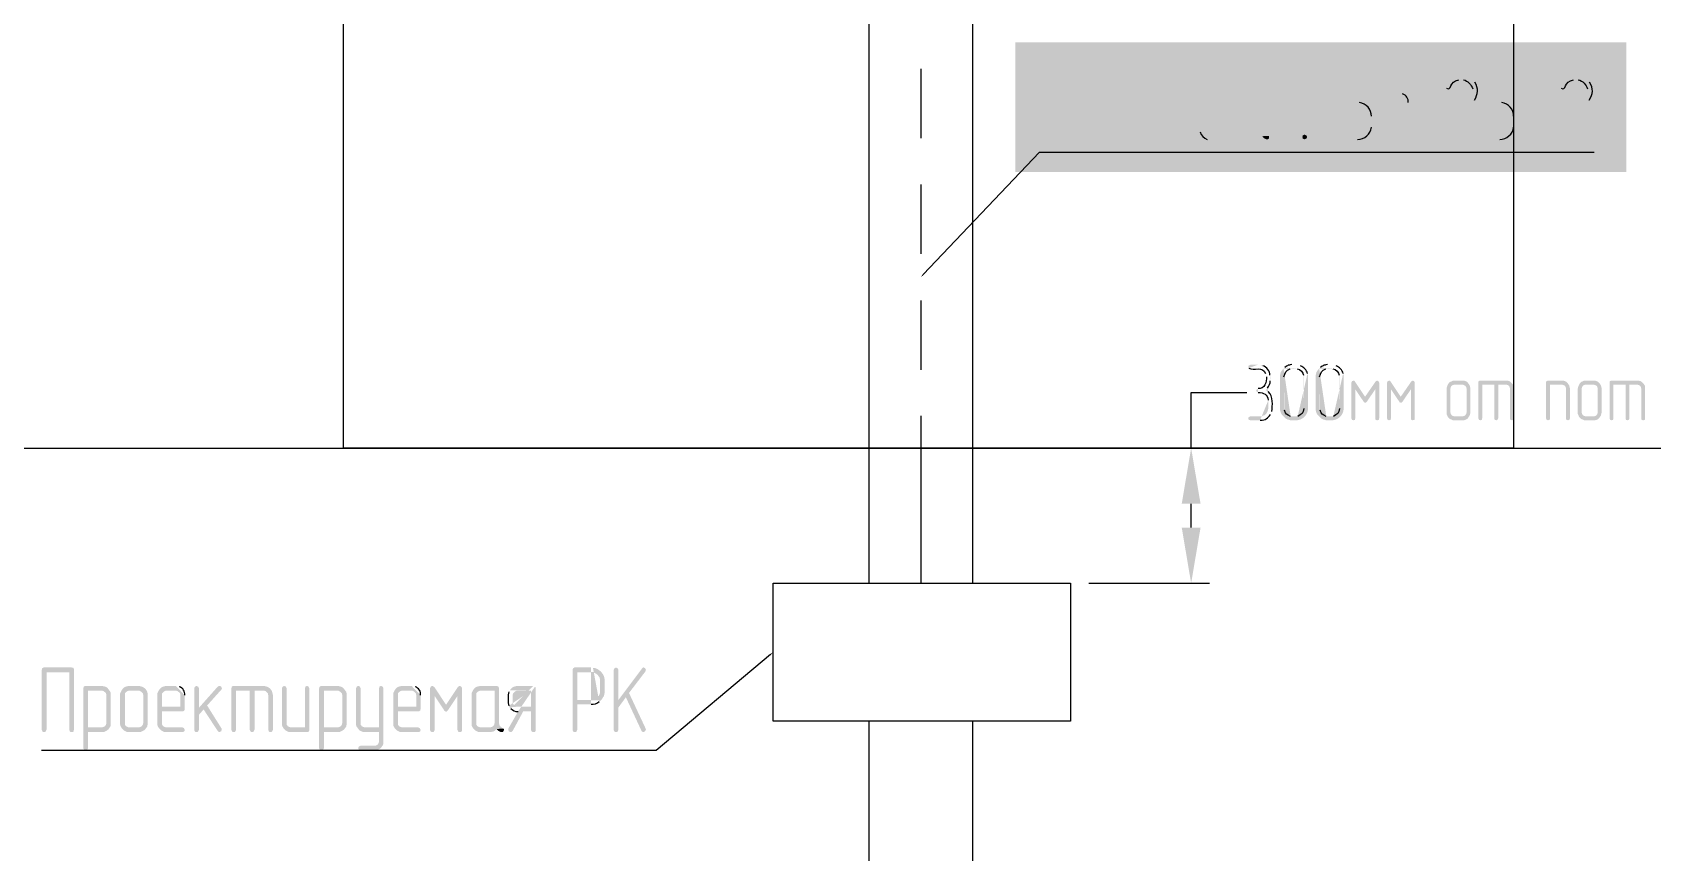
# Model space of a CAD drawing. Header units: millimetres. Extents: x -211 to 10565, y -2293 to 2244.
# Drawn here: x 4902.7 to 4990.3, y -625.3 to -581 of the extents above; entities that cross this region are included whole.
import ezdxf

# ---------------------------------------------------------------- set-up
doc = ezdxf.new("R2010")
doc.units = ezdxf.units.MM
doc.layers.add('PDF _Геометрия', color=7, linetype='Continuous')
doc.layers.add('PDF _Сплошная заливка', color=7, linetype='Continuous')

msp = doc.modelspace()

# ---------------------------------------------------------------- hatches: boundary and pattern name
at = {"layer": 'PDF _Сплошная заливка', "transparency": 33554559}
for points in [[(4957.712, -583.277), (4957.627, -583.319), (4957.585, -583.404), (4957.585, -586.133), (4957.606, -586.218), (4957.733, -586.472), (4957.818, -586.556), (4957.881, -586.599), (4957.966, -586.662), (4958.135, -586.747), (4958.22, -586.768), (4958.664, -586.768), (4958.77, -586.747), (4958.855, -586.705), (4959.024, -586.62), (4959.109, -586.556), (4958.326, -586.514), (4958.241, -586.514), (4958.156, -586.493), (4958.051, -586.43), (4957.924, -586.303), (4957.86, -586.218), (4957.839, -586.112), (4957.839, -583.404), (4957.797, -583.319)], [(4959.193, -583.277), (4959.109, -583.319), (4959.066, -583.404), (4959.066, -586.133), (4959.045, -586.218), (4959.003, -586.303), (4958.918, -586.387), (4958.855, -586.43), (4958.77, -586.472), (4958.685, -586.514), (4958.326, -586.514), (4959.109, -586.556), (4959.172, -586.472), (4959.214, -586.387), (4959.278, -586.303), (4959.299, -586.218), (4959.32, -586.112), (4959.32, -583.404), (4959.278, -583.319)], [(4961.436, -583.277), (4959.934, -583.277), (4959.849, -583.319), (4959.828, -583.404), (4959.849, -583.488), (4959.955, -583.531), (4960.569, -583.531), (4960.569, -586.662), (4960.611, -586.747), (4960.696, -586.768), (4960.78, -586.747), (4960.78, -586.726), (4960.823, -586.641), (4960.823, -583.531), (4961.457, -583.531), (4961.542, -583.488), (4961.563, -583.404), (4961.521, -583.319)], [(4963.066, -583.277), (4962.177, -583.277), (4962.092, -583.319), (4962.071, -583.404), (4962.071, -586.662), (4962.113, -586.747), (4962.198, -586.768), (4962.283, -586.747), (4962.283, -586.726), (4962.325, -586.641), (4962.325, -585.266), (4963.171, -585.266), (4963.256, -585.245), (4963.341, -585.223), (4963.446, -585.181), (4963.51, -585.118), (4963.595, -585.054), (4962.325, -585.033), (4962.325, -583.531), (4963.066, -583.531), (4963.595, -583.488), (4963.531, -583.446), (4963.446, -583.382), (4963.362, -583.34), (4963.256, -583.298), (4963.171, -583.298)], [(4963.595, -583.488), (4963.066, -583.531), (4963.15, -583.531), (4963.256, -583.573), (4963.341, -583.615), (4963.425, -583.679), (4963.468, -583.742), (4963.531, -583.827), (4963.552, -583.933), (4963.552, -584.631), (4963.531, -584.716), (4963.489, -584.8), (4963.341, -584.948), (4963.256, -584.991), (4963.171, -585.012), (4963.066, -585.033), (4962.325, -585.033), (4963.595, -585.054), (4963.658, -584.991), (4963.7, -584.906), (4963.764, -584.821), (4963.785, -584.737), (4963.806, -584.631), (4963.806, -583.869), (4963.764, -583.742), (4963.722, -583.658), (4963.658, -583.573)], [(4970.197, -583.277), (4970.112, -583.319), (4970.091, -583.404), (4970.091, -584.271), (4969.943, -584.271), (4969.879, -584.335), (4969.837, -584.398), (4969.879, -584.483), (4969.879, -584.504), (4969.964, -584.525), (4970.091, -584.525), (4970.091, -586.662), (4970.112, -586.747), (4970.197, -586.768), (4970.302, -586.747), (4970.302, -586.726), (4970.324, -586.641), (4970.324, -584.525), (4970.705, -584.525), (4970.789, -584.483), (4970.831, -584.398), (4970.789, -584.313), (4970.705, -584.271), (4970.324, -584.271), (4970.324, -583.404), (4970.281, -583.319)], [(4967.89, -584.504), (4967.827, -584.589), (4967.806, -584.673), (4967.784, -584.779), (4967.784, -586.26), (4967.806, -586.366), (4967.827, -586.451), (4967.869, -586.556), (4967.932, -586.62), (4968.017, -586.683), (4968.186, -586.768), (4968.821, -586.768), (4968.927, -586.747), (4969.012, -586.726), (4969.096, -586.662), (4969.16, -586.599), (4969.541, -586.578), (4969.456, -586.535), (4968.292, -586.514), (4968.186, -586.493), (4968.123, -586.451), (4968.059, -586.366), (4968.038, -586.26), (4968.038, -584.779), (4968.059, -584.673), (4968.186, -584.546), (4968.292, -584.525), (4969.033, -584.525)], [(4969.16, -584.271), (4968.292, -584.271), (4968.186, -584.292), (4968.102, -584.313), (4968.017, -584.356), (4967.932, -584.44), (4967.89, -584.504), (4969.033, -584.525), (4969.033, -586.26), (4969.012, -586.366), (4968.969, -586.451), (4968.885, -586.493), (4968.8, -586.514), (4968.292, -586.514), (4969.456, -586.535), (4969.393, -586.493), (4969.329, -586.43), (4969.308, -586.366), (4969.287, -586.26), (4969.287, -584.377), (4969.244, -584.313)], [(4975.656, -584.504), (4975.571, -584.673), (4975.571, -586.366), (4975.593, -586.451), (4975.656, -586.556), (4975.783, -586.683), (4975.952, -586.768), (4976.947, -586.768), (4977.031, -586.726), (4977.053, -586.641), (4977.01, -586.556), (4976.926, -586.514), (4976.058, -586.514), (4975.973, -586.493), (4975.889, -586.451), (4975.825, -586.366), (4975.825, -585.647), (4976.968, -585.647), (4977.031, -585.604), (4977.053, -585.52), (4975.825, -585.393), (4975.825, -584.673), (4975.889, -584.61), (4975.973, -584.546), (4976.058, -584.525), (4976.566, -584.525)], [(4983.38, -584.271), (4983.274, -584.313), (4983.253, -584.398), (4983.253, -584.462), (4983.845, -585.52), (4983.993, -585.774), (4984.501, -586.705), (4984.522, -586.726), (4984.607, -586.768), (4984.713, -586.726), (4984.734, -586.641), (4984.734, -586.578), (4984.141, -585.52), (4983.993, -585.266), (4983.485, -584.335), (4983.464, -584.313)], [(4984.607, -584.271), (4984.543, -584.292), (4984.501, -584.335), (4983.993, -585.266), (4984.141, -585.52), (4984.734, -584.462), (4984.734, -584.398), (4984.713, -584.313)], [(4983.845, -585.52), (4983.253, -586.578), (4983.253, -586.641), (4983.274, -586.726), (4983.38, -586.768), (4983.443, -586.747), (4983.485, -586.705), (4983.993, -585.774)], [(4969.541, -586.578), (4969.16, -586.599), (4969.266, -586.705), (4969.308, -586.726), (4969.393, -586.768), (4969.435, -586.768), (4969.52, -586.747), (4969.541, -586.641)], [(4971.466, -586.514), (4971.551, -586.556), (4971.593, -586.641), (4971.551, -586.726), (4971.466, -586.768), (4971.36, -586.726), (4971.339, -586.641), (4971.36, -586.556), (4971.445, -586.514)], [(4974.09, -599.803), (4974.027, -599.824), (4973.984, -599.909), (4974.196, -600.268), (4974.64, -600.924), (4974.725, -600.67), (4974.175, -599.845), (4974.132, -599.803)], [(4973.984, -599.909), (4973.984, -601.834), (4974.027, -601.919), (4974.09, -601.94), (4974.175, -601.919), (4974.196, -601.834), (4974.196, -600.268)], [(4975.381, -599.803), (4975.36, -599.803), (4975.296, -599.845), (4974.725, -600.67), (4974.64, -600.924), (4974.662, -600.967), (4974.725, -600.988), (4974.767, -600.988), (4974.831, -600.924), (4975.275, -600.268), (4975.487, -599.909), (4975.444, -599.824)], [(4975.487, -599.909), (4975.275, -600.268), (4975.275, -601.834), (4975.296, -601.919), (4975.381, -601.94), (4975.444, -601.919), (4975.466, -601.919), (4975.487, -601.834)], [(4976.016, -599.803), (4975.952, -599.824), (4975.91, -599.909), (4976.122, -600.268), (4976.566, -600.924), (4976.651, -600.67), (4976.1, -599.845), (4976.058, -599.803)], [(4975.91, -599.909), (4975.91, -601.834), (4975.952, -601.919), (4976.016, -601.94), (4976.1, -601.919), (4976.122, -601.834), (4976.122, -600.268)], [(4977.307, -599.803), (4977.285, -599.803), (4977.222, -599.845), (4976.651, -600.67), (4976.566, -600.924), (4976.587, -600.967), (4976.651, -600.988), (4976.693, -600.988), (4976.756, -600.924), (4977.201, -600.268), (4977.412, -599.909), (4977.37, -599.824)], [(4977.412, -599.909), (4977.201, -600.268), (4977.201, -601.834), (4977.222, -601.919), (4977.307, -601.94), (4977.37, -601.919), (4977.391, -601.919), (4977.412, -601.834)], [(4979.211, -599.993), (4979.169, -600.078), (4979.148, -600.141), (4979.126, -600.226), (4979.126, -601.602), (4979.169, -601.686), (4979.19, -601.75), (4979.55, -601.729), (4979.465, -601.707), (4979.401, -601.665), (4979.359, -601.602), (4979.338, -601.517), (4979.338, -600.226), (4979.359, -600.141), (4979.401, -600.078), (4979.465, -600.036), (4979.55, -600.015), (4979.994, -600.015)], [(4979.994, -599.803), (4979.465, -599.803), (4979.38, -599.845), (4979.317, -599.866), (4979.253, -599.93), (4979.211, -599.993), (4979.994, -600.015), (4980.057, -600.036), (4980.142, -600.078), (4980.184, -600.141), (4980.206, -600.226), (4980.206, -601.517), (4980.184, -601.602), (4980.142, -601.665), (4980.079, -601.707), (4979.994, -601.729), (4979.55, -601.729), (4979.19, -601.75), (4979.317, -601.877), (4979.38, -601.898), (4979.465, -601.94), (4980.057, -601.94), (4980.142, -601.919), (4980.227, -601.877), (4980.29, -601.813), (4980.375, -601.686), (4980.417, -601.517), (4980.417, -600.226), (4980.375, -600.057), (4980.29, -599.93), (4980.227, -599.866), (4980.142, -599.824), (4980.079, -599.803)], [(4982.343, -599.803), (4980.925, -599.803), (4980.862, -599.824), (4980.84, -599.909), (4980.84, -601.834), (4980.883, -601.919), (4980.946, -601.94), (4981.031, -601.919), (4981.052, -601.834), (4981.052, -600.015), (4982.343, -600.015), (4982.702, -599.993), (4982.576, -599.866), (4982.512, -599.824), (4982.427, -599.803)], [(4981.92, -600.015), (4981.708, -600.015), (4981.708, -601.834), (4981.729, -601.919), (4981.814, -601.94), (4981.877, -601.919), (4981.92, -601.834)], [(4982.702, -599.993), (4982.343, -600.015), (4982.427, -600.036), (4982.491, -600.078), (4982.533, -600.141), (4982.554, -600.226), (4982.554, -601.834), (4982.576, -601.919), (4982.66, -601.94), (4982.745, -601.919), (4982.766, -601.834), (4982.766, -600.141), (4982.745, -600.057)], [(4985.369, -599.803), (4984.586, -599.803), (4984.522, -599.824), (4984.501, -599.909), (4984.501, -601.834), (4984.543, -601.919), (4984.607, -601.94), (4984.692, -601.919), (4984.713, -601.834), (4984.713, -600.015), (4985.369, -600.015), (4985.707, -599.993), (4985.665, -599.93), (4985.601, -599.866), (4985.517, -599.824), (4985.453, -599.803)], [(4985.707, -599.993), (4985.369, -600.015), (4985.432, -600.036), (4985.517, -600.078), (4985.559, -600.141), (4985.58, -600.226), (4985.58, -601.834), (4985.601, -601.919), (4985.686, -601.94), (4985.75, -601.919), (4985.792, -601.834), (4985.792, -600.226), (4985.75, -600.057)], [(4986.3, -599.993), (4986.257, -600.078), (4986.236, -600.141), (4986.215, -600.226), (4986.215, -601.602), (4986.257, -601.686), (4986.279, -601.75), (4986.638, -601.729), (4986.554, -601.707), (4986.49, -601.665), (4986.448, -601.602), (4986.427, -601.517), (4986.427, -600.226), (4986.448, -600.141), (4986.49, -600.078), (4986.554, -600.036), (4986.638, -600.015), (4987.083, -600.015)], [(4987.083, -599.803), (4986.554, -599.803), (4986.469, -599.845), (4986.406, -599.866), (4986.342, -599.93), (4986.3, -599.993), (4987.083, -600.015), (4987.146, -600.036), (4987.231, -600.078), (4987.273, -600.141), (4987.294, -600.226), (4987.294, -601.517), (4987.273, -601.602), (4987.231, -601.665), (4987.167, -601.707), (4987.083, -601.729), (4986.638, -601.729), (4986.279, -601.75), (4986.406, -601.877), (4986.469, -601.898), (4986.554, -601.94), (4987.146, -601.94), (4987.231, -601.919), (4987.315, -601.877), (4987.379, -601.813), (4987.464, -601.686), (4987.506, -601.517), (4987.506, -600.226), (4987.464, -600.057), (4987.379, -599.93), (4987.315, -599.866), (4987.231, -599.824), (4987.167, -599.803)], [(4989.431, -599.803), (4988.014, -599.803), (4987.95, -599.824), (4987.929, -599.909), (4987.929, -601.834), (4987.971, -601.919), (4988.035, -601.94), (4988.12, -601.919), (4988.141, -601.834), (4988.141, -600.015), (4989.431, -600.015), (4989.791, -599.993), (4989.664, -599.866), (4989.601, -599.824), (4989.516, -599.803)], [(4989.008, -600.015), (4988.797, -600.015), (4988.797, -601.834), (4988.818, -601.919), (4988.902, -601.94), (4988.966, -601.919), (4989.008, -601.834)], [(4989.791, -599.993), (4989.431, -600.015), (4989.516, -600.036), (4989.58, -600.078), (4989.622, -600.141), (4989.643, -600.226), (4989.643, -601.834), (4989.664, -601.919), (4989.749, -601.94), (4989.834, -601.919), (4989.855, -601.834), (4989.855, -600.141), (4989.834, -600.057)], [(4904.853, -615.292), (4903.351, -615.292), (4903.266, -615.335), (4903.245, -615.419), (4903.245, -618.657), (4903.287, -618.763), (4903.372, -618.784), (4903.457, -618.763), (4903.457, -618.741), (4903.499, -618.657), (4903.499, -615.546), (4904.726, -615.546), (4904.98, -615.419), (4904.98, -615.398), (4904.959, -615.314)], [(4904.98, -615.419), (4904.726, -615.546), (4904.726, -618.657), (4904.769, -618.763), (4904.853, -618.784), (4904.959, -618.763), (4904.959, -618.741), (4904.98, -618.657)], [(4933.441, -615.504), (4932.912, -615.546), (4932.997, -615.546), (4933.102, -615.589), (4933.187, -615.631), (4933.272, -615.694), (4933.314, -615.758), (4933.378, -615.843), (4933.399, -615.948), (4933.399, -616.647), (4933.378, -616.731), (4933.335, -616.816), (4933.187, -616.964), (4933.102, -617.006), (4933.018, -617.028), (4932.912, -617.049), (4932.171, -617.049), (4933.441, -617.07), (4933.504, -617.006), (4933.547, -616.922), (4933.61, -616.837), (4933.631, -616.731), (4933.653, -616.647), (4933.653, -615.948), (4933.631, -615.843), (4933.61, -615.758), (4933.568, -615.673), (4933.504, -615.589)], [(4934.266, -615.292), (4934.182, -615.335), (4934.139, -615.419), (4934.139, -618.678), (4934.182, -618.763), (4934.266, -618.784), (4934.351, -618.763), (4934.351, -618.741), (4934.393, -618.657), (4934.393, -615.419), (4934.351, -615.335)], [(4935.747, -615.292), (4935.726, -615.292), (4935.663, -615.356), (4934.393, -617.049), (4934.393, -617.451), (4934.795, -616.901), (4934.965, -616.668), (4935.853, -615.504), (4935.874, -615.419), (4935.832, -615.335)], [(4906.483, -616.287), (4905.594, -616.287), (4905.509, -616.329), (4905.488, -616.414), (4905.488, -619.651), (4905.53, -619.736), (4905.615, -619.778), (4905.7, -619.736), (4905.742, -619.651), (4905.742, -618.784), (4906.588, -618.784), (4906.673, -618.741), (4906.758, -618.699), (4906.842, -618.636), (4906.885, -618.572), (4905.742, -618.53), (4905.742, -616.541), (4906.483, -616.541), (4906.885, -616.52), (4906.821, -616.435), (4906.758, -616.372), (4906.673, -616.329), (4906.588, -616.308)], [(4906.885, -616.52), (4906.483, -616.541), (4906.567, -616.562), (4906.652, -616.625), (4906.715, -616.689), (4906.737, -616.795), (4906.737, -618.276), (4906.715, -618.382), (4906.652, -618.466), (4906.567, -618.509), (4906.483, -618.53), (4905.742, -618.53), (4906.885, -618.572), (4906.948, -618.488), (4906.969, -618.382), (4906.969, -616.689), (4906.948, -616.604)], [(4907.562, -616.52), (4907.477, -616.689), (4907.477, -618.382), (4907.498, -618.466), (4907.562, -618.572), (4907.964, -618.53), (4907.879, -618.509), (4907.795, -618.466), (4907.731, -618.382), (4907.731, -616.689), (4907.795, -616.625), (4907.879, -616.562), (4907.964, -616.541), (4908.472, -616.541)], [(4908.472, -616.287), (4907.964, -616.287), (4907.858, -616.308), (4907.773, -616.329), (4907.689, -616.372), (4907.604, -616.456), (4907.562, -616.52), (4908.472, -616.541), (4908.556, -616.562), (4908.641, -616.625), (4908.704, -616.689), (4908.726, -616.795), (4908.726, -618.276), (4908.704, -618.382), (4908.641, -618.466), (4908.556, -618.509), (4908.472, -618.53), (4907.964, -618.53), (4907.562, -618.572), (4907.689, -618.699), (4907.858, -618.784), (4908.556, -618.784), (4908.662, -618.741), (4908.747, -618.699), (4908.831, -618.636), (4908.874, -618.572), (4908.937, -618.488), (4908.958, -618.382), (4908.958, -616.689), (4908.937, -616.604), (4908.895, -616.52), (4908.831, -616.435), (4908.747, -616.372), (4908.662, -616.329), (4908.578, -616.308)], [(4909.572, -616.52), (4909.487, -616.689), (4909.487, -618.382), (4909.509, -618.466), (4909.572, -618.572), (4909.636, -618.636), (4909.699, -618.699), (4909.868, -618.784), (4910.863, -618.784), (4910.947, -618.741), (4910.969, -618.657), (4910.926, -618.572), (4910.842, -618.53), (4909.974, -618.53), (4909.889, -618.509), (4909.805, -618.466), (4909.741, -618.382), (4909.741, -617.662), (4910.884, -617.662), (4910.947, -617.62), (4910.969, -617.535), (4909.741, -617.408), (4909.741, -616.689), (4909.805, -616.625), (4909.889, -616.562), (4909.974, -616.541), (4910.482, -616.541)], [(4911.603, -616.287), (4911.519, -616.329), (4911.476, -616.414), (4911.476, -618.678), (4911.519, -618.763), (4911.603, -618.784), (4911.688, -618.763), (4911.688, -618.741), (4911.73, -618.657), (4911.73, -617.853), (4911.984, -617.557), (4911.73, -617.472), (4911.73, -616.414), (4911.688, -616.329)], [(4912.852, -616.287), (4912.831, -616.287), (4912.746, -616.329), (4911.73, -617.472), (4911.984, -617.557), (4912.746, -618.72), (4912.788, -618.763), (4912.831, -618.784), (4912.937, -618.741), (4912.958, -618.657), (4912.958, -618.593), (4912.175, -617.345), (4912.937, -616.498), (4912.979, -616.414), (4912.937, -616.329)], [(4915.222, -616.287), (4913.593, -616.287), (4913.508, -616.329), (4913.487, -616.414), (4913.487, -618.657), (4913.529, -618.763), (4913.614, -618.784), (4913.698, -618.763), (4913.698, -618.741), (4913.741, -618.657), (4913.741, -616.541), (4915.222, -616.541), (4915.645, -616.52), (4915.582, -616.435), (4915.497, -616.372), (4915.412, -616.329), (4915.328, -616.308)], [(4914.735, -616.541), (4914.481, -616.541), (4914.481, -618.657), (4914.524, -618.763), (4914.608, -618.784), (4914.693, -618.763), (4914.693, -618.741), (4914.735, -618.657)], [(4915.645, -616.52), (4915.222, -616.541), (4915.328, -616.562), (4915.391, -616.625), (4915.455, -616.689), (4915.476, -616.795), (4915.476, -618.657), (4915.518, -618.763), (4915.603, -618.784), (4915.687, -618.763), (4915.687, -618.741), (4915.73, -618.657), (4915.73, -616.795), (4915.709, -616.689), (4915.687, -616.604)], [(4916.343, -616.287), (4916.259, -616.329), (4916.216, -616.414), (4916.216, -618.382), (4916.238, -618.466), (4916.301, -618.572), (4916.703, -618.53), (4916.618, -618.509), (4916.534, -618.466), (4916.47, -618.382), (4916.47, -616.414), (4916.428, -616.329)], [(4917.571, -616.287), (4917.486, -616.329), (4917.465, -616.414), (4917.465, -618.53), (4916.703, -618.53), (4916.301, -618.572), (4916.428, -618.699), (4916.513, -618.741), (4916.597, -618.784), (4917.613, -618.784), (4917.676, -618.741), (4917.698, -618.657), (4917.698, -616.414), (4917.655, -616.329)], [(4919.221, -616.287), (4918.332, -616.287), (4918.248, -616.329), (4918.227, -616.414), (4918.227, -619.651), (4918.269, -619.736), (4918.354, -619.778), (4918.438, -619.736), (4918.481, -619.651), (4918.481, -618.784), (4919.327, -618.784), (4919.496, -618.699), (4919.581, -618.636), (4919.623, -618.572), (4918.481, -618.53), (4918.481, -616.541), (4919.221, -616.541), (4919.623, -616.52), (4919.56, -616.435), (4919.496, -616.372), (4919.412, -616.329), (4919.327, -616.308)], [(4919.623, -616.52), (4919.221, -616.541), (4919.306, -616.562), (4919.39, -616.625), (4919.454, -616.689), (4919.475, -616.795), (4919.475, -618.276), (4919.454, -618.382), (4919.39, -618.466), (4919.306, -618.509), (4919.221, -618.53), (4918.481, -618.53), (4919.623, -618.572), (4919.687, -618.488), (4919.708, -618.382), (4919.708, -616.689), (4919.687, -616.604)], [(4920.343, -616.287), (4920.258, -616.329), (4920.216, -616.414), (4920.216, -618.382), (4920.237, -618.466), (4920.3, -618.551), (4920.702, -618.53), (4920.618, -618.509), (4920.533, -618.466), (4920.47, -618.382), (4920.47, -616.414), (4920.427, -616.329)], [(4921.57, -616.287), (4921.485, -616.329), (4921.464, -616.414), (4921.464, -618.53), (4920.702, -618.53), (4920.3, -618.551), (4920.364, -618.636), (4920.427, -618.699), (4920.512, -618.741), (4920.618, -618.784), (4921.464, -618.784), (4921.464, -619.271), (4921.443, -619.376), (4921.38, -619.461), (4921.316, -619.503), (4921.21, -619.524), (4920.448, -619.524), (4920.364, -619.567), (4920.343, -619.651), (4920.364, -619.736), (4920.47, -619.778), (4921.316, -619.778), (4921.401, -619.736), (4921.485, -619.694), (4921.57, -619.63), (4921.612, -619.567), (4921.676, -619.482), (4921.697, -619.376), (4921.697, -616.414), (4921.655, -616.329)], [(4922.311, -616.52), (4922.226, -616.689), (4922.226, -618.382), (4922.247, -618.466), (4922.311, -618.572), (4922.374, -618.636), (4922.438, -618.699), (4922.607, -618.784), (4923.601, -618.784), (4923.686, -618.741), (4923.707, -618.657), (4923.665, -618.572), (4923.58, -618.53), (4922.713, -618.53), (4922.628, -618.509), (4922.543, -618.466), (4922.48, -618.382), (4922.48, -617.662), (4923.623, -617.662), (4923.686, -617.62), (4923.707, -617.535), (4922.48, -617.408), (4922.48, -616.689), (4922.543, -616.625), (4922.628, -616.562), (4922.713, -616.541), (4923.221, -616.541)], [(4924.342, -616.287), (4924.257, -616.329), (4924.215, -616.414), (4924.469, -616.837), (4924.977, -617.599), (4925.083, -617.303), (4924.448, -616.35), (4924.384, -616.308)], [(4924.215, -616.414), (4924.215, -618.657), (4924.257, -618.763), (4924.342, -618.784), (4924.427, -618.763), (4924.427, -618.741), (4924.469, -618.657), (4924.469, -616.837)], [(4925.823, -616.287), (4925.802, -616.287), (4925.717, -616.35), (4925.083, -617.303), (4924.977, -617.599), (4924.998, -617.641), (4925.083, -617.683), (4925.104, -617.683), (4925.188, -617.599), (4925.696, -616.837), (4925.95, -616.414), (4925.908, -616.329)], [(4925.95, -616.414), (4925.696, -616.837), (4925.696, -618.657), (4925.739, -618.763), (4925.823, -618.784), (4925.908, -618.763), (4925.929, -618.741), (4925.95, -618.657)], [(4926.543, -616.52), (4926.458, -616.689), (4926.458, -618.382), (4926.479, -618.466), (4926.543, -618.572), (4926.606, -618.636), (4926.67, -618.699), (4926.839, -618.784), (4927.474, -618.784), (4927.58, -618.763), (4927.664, -618.741), (4927.749, -618.678), (4927.812, -618.615), (4928.193, -618.593), (4928.109, -618.551), (4926.945, -618.53), (4926.86, -618.509), (4926.775, -618.466), (4926.712, -618.382), (4926.712, -616.689), (4926.775, -616.625), (4926.86, -616.562), (4926.945, -616.541), (4927.707, -616.541)], [(4927.812, -616.287), (4926.945, -616.287), (4926.839, -616.308), (4926.754, -616.329), (4926.67, -616.372), (4926.585, -616.456), (4926.543, -616.52), (4927.707, -616.541), (4927.707, -618.276), (4927.685, -618.382), (4927.622, -618.466), (4927.537, -618.509), (4927.453, -618.53), (4926.945, -618.53), (4928.109, -618.551), (4928.066, -618.509), (4927.982, -618.445), (4927.96, -618.382), (4927.939, -618.276), (4927.939, -616.393), (4927.918, -616.329)], [(4934.965, -616.668), (4934.795, -616.901), (4935.642, -618.72), (4935.684, -618.763), (4935.747, -618.784), (4935.832, -618.741), (4935.874, -618.657), (4935.874, -618.615)], [(4928.976, -617.662), (4928.447, -618.593), (4928.447, -618.657), (4928.468, -618.741), (4928.574, -618.784), (4928.638, -618.763), (4928.68, -618.72), (4929.251, -617.662), (4929.674, -617.662)], [(4928.193, -618.593), (4927.812, -618.615), (4927.918, -618.72), (4928.045, -618.784), (4928.087, -618.784), (4928.172, -618.763), (4928.214, -618.657)]]:
    msp.add_hatch(color=256, dxfattribs=at).paths.add_polyline_path(points)
h = msp.add_hatch(color=256, dxfattribs=at)
h.paths.add_polyline_path([(4974.937, -583.277), (4973.688, -583.277), (4973.603, -583.319), (4973.582, -583.404), (4973.582, -584.927), (4973.625, -585.012), (4973.709, -585.033), (4974.429, -585.033), (4974.513, -585.054), (4974.683, -585.181), (4974.746, -585.245), (4974.788, -585.329), (4974.81, -585.414), (4974.831, -585.52), (4974.831, -586.027), (4974.81, -586.112), (4974.788, -586.218), (4974.746, -586.303), (4974.683, -586.366), (4974.598, -586.43), (4974.429, -586.514), (4973.688, -586.514), (4973.603, -586.556), (4973.582, -586.641), (4973.603, -586.726), (4973.709, -586.768), (4974.323, -586.768)], flags=0)
h.paths.add_polyline_path([(4975.064, -586.112), (4975.064, -585.52)], flags=0)
h.paths.add_polyline_path([(4974.429, -584.779), (4973.836, -584.779), (4973.836, -583.531), (4974.958, -583.531), (4975.042, -583.488), (4975.064, -583.404), (4975.021, -583.319)], flags=0)
h = msp.add_hatch(color=256, dxfattribs=at)
h.paths.add_polyline_path([(4980.502, -583.531), (4979.888, -583.531), (4979.93, -583.531), (4980.036, -583.552)], flags=0)
h.paths.add_polyline_path([(4980.544, -584.038), (4980.544, -584.229), (4980.523, -584.313), (4980.481, -584.419), (4980.417, -584.504), (4979.063, -586.578), (4979.042, -586.641), (4979.084, -586.726), (4979.169, -586.768), (4980.65, -586.768), (4980.735, -586.726), (4980.777, -586.641), (4980.735, -586.556), (4980.65, -586.514), (4979.401, -586.514), (4980.629, -584.652)], flags=0)
h.paths.add_polyline_path([(4980.65, -583.679), (4980.586, -583.594)], flags=0)
h = msp.add_hatch(color=256, dxfattribs=at)
h.paths.add_polyline_path([(4979.867, -583.277), (4979.782, -583.277), (4979.677, -583.298), (4979.592, -583.319), (4979.507, -583.361), (4979.423, -583.425), (4979.359, -583.467), (4979.232, -583.594), (4979.169, -583.679), (4979.126, -583.763), (4979.084, -583.869), (4979.084, -583.911), (4979.126, -583.996)], flags=0)
h.paths.add_polyline_path([(4979.782, -583.552), (4979.888, -583.531), (4980.502, -583.531), (4980.333, -583.404), (4980.163, -583.319), (4980.057, -583.298), (4979.973, -583.277)], flags=0)
h = msp.add_hatch(color=256, dxfattribs=at)
h.paths.add_polyline_path([(4982.618, -583.277), (4981.369, -583.277), (4981.285, -583.319), (4981.264, -583.404), (4981.264, -584.927), (4981.306, -585.012), (4981.391, -585.033), (4982.11, -585.033), (4982.195, -585.054), (4982.364, -585.181), (4982.427, -585.245), (4982.47, -585.329), (4982.491, -585.414), (4982.512, -585.52), (4982.512, -586.027), (4982.491, -586.112), (4982.47, -586.218), (4982.427, -586.303), (4982.364, -586.366), (4982.279, -586.43), (4982.11, -586.514), (4981.369, -586.514), (4981.285, -586.556), (4981.264, -586.641), (4981.285, -586.726), (4981.391, -586.768), (4982.004, -586.768)], flags=0)
h.paths.add_polyline_path([(4982.745, -586.112), (4982.745, -585.52)], flags=0)
h.paths.add_polyline_path([(4982.11, -584.779), (4981.517, -584.779), (4981.517, -583.531), (4982.639, -583.531), (4982.724, -583.488), (4982.745, -583.404), (4982.702, -583.319)], flags=0)
h = msp.add_hatch(color=256, dxfattribs=at)
h.paths.add_polyline_path([(4986.702, -583.531), (4986.088, -583.531), (4986.13, -583.531), (4986.236, -583.552)], flags=0)
h.paths.add_polyline_path([(4986.744, -584.038), (4986.744, -584.229), (4986.723, -584.313), (4986.681, -584.419), (4986.617, -584.504), (4985.263, -586.578), (4985.242, -586.641), (4985.284, -586.726), (4985.369, -586.768), (4986.85, -586.768), (4986.935, -586.726), (4986.977, -586.641), (4986.935, -586.556), (4986.85, -586.514), (4985.601, -586.514), (4986.829, -584.652)], flags=0)
h.paths.add_polyline_path([(4986.85, -583.679), (4986.786, -583.594)], flags=0)
h = msp.add_hatch(color=256, dxfattribs=at)
h.paths.add_polyline_path([(4986.067, -583.277), (4985.982, -583.277), (4985.877, -583.298), (4985.792, -583.319), (4985.707, -583.361), (4985.623, -583.425), (4985.559, -583.467), (4985.432, -583.594), (4985.369, -583.679), (4985.326, -583.763), (4985.284, -583.869), (4985.284, -583.911), (4985.326, -583.996)], flags=0)
h.paths.add_polyline_path([(4985.982, -583.552), (4986.088, -583.531), (4986.702, -583.531), (4986.533, -583.404), (4986.363, -583.319), (4986.257, -583.298), (4986.173, -583.277)], flags=0)
h = msp.add_hatch(color=256, dxfattribs=at)
h.paths.add_polyline_path([(4967.171, -584.271), (4966.303, -584.271), (4966.197, -584.292), (4966.113, -584.313), (4966.028, -584.356), (4965.943, -584.44), (4965.901, -584.504), (4965.816, -584.673), (4965.816, -586.366)], flags=0)
h.paths.add_polyline_path([(4966.197, -586.768), (4967.192, -586.768), (4967.277, -586.726), (4967.298, -586.641), (4967.255, -586.556), (4967.171, -586.514), (4966.303, -586.514), (4966.218, -586.493), (4966.134, -586.451), (4966.07, -586.366), (4966.07, -584.673), (4966.134, -584.61), (4966.218, -584.546), (4966.303, -584.525), (4967.192, -584.525), (4967.277, -584.483), (4967.298, -584.398), (4967.255, -584.313)], flags=0)
h = msp.add_hatch(color=256, dxfattribs=at)
h.paths.add_polyline_path([(4976.566, -584.271), (4976.058, -584.271), (4975.952, -584.292), (4975.868, -584.313), (4975.698, -584.44), (4975.656, -584.504), (4976.566, -584.525), (4976.651, -584.546), (4976.735, -584.61), (4976.799, -584.673), (4976.82, -584.779), (4976.82, -585.393), (4975.825, -585.393), (4977.053, -585.52), (4977.053, -584.779)], flags=0)
h.paths.add_polyline_path([(4976.756, -584.313), (4976.672, -584.292)], flags=0)
h = msp.add_hatch(color=256, dxfattribs=at)
h.paths.add_polyline_path([(4968.948, -598.935), (4968.525, -598.935), (4968.525, -598.956), (4968.44, -598.978), (4968.419, -599.062), (4968.44, -599.126)], flags=0)
h.paths.add_polyline_path([(4969.35, -599.422), (4969.393, -599.591)], flags=0)
h.paths.add_polyline_path([(4968.948, -600.226), (4968.885, -600.268), (4968.842, -600.332), (4968.885, -600.417), (4968.948, -600.438)], flags=0)
h.paths.add_polyline_path([(4969.498, -600.861), (4969.498, -601.305), (4969.477, -601.39), (4969.456, -601.453), (4969.414, -601.538), (4969.371, -601.602), (4969.308, -601.665), (4969.223, -601.686), (4969.16, -601.729), (4968.525, -601.729), (4968.44, -601.771), (4968.419, -601.834), (4968.44, -601.919), (4968.525, -601.94), (4969.054, -601.94)], flags=0)
h.paths.add_polyline_path([(4969.625, -601.623), (4969.646, -601.559), (4969.689, -601.475)], flags=0)
h.paths.add_polyline_path([(4969.498, -600.395), (4969.435, -600.353), (4969.35, -600.311), (4969.393, -600.29), (4969.456, -600.205)], flags=0)
h.paths.add_polyline_path([(4969.604, -599.803), (4969.604, -599.591), (4969.583, -599.507)], flags=0)
h.paths.add_polyline_path([(4969.202, -598.999), (4969.139, -598.956), (4969.054, -598.956)], flags=0)
h = msp.add_hatch(color=256, dxfattribs=at)
h.paths.add_polyline_path([(4970.324, -599.147), (4970.281, -599.189), (4970.218, -599.274), (4970.175, -599.337), (4970.133, -599.507), (4970.133, -601.39), (4970.154, -601.475), (4970.175, -601.538), (4970.218, -601.623), (4970.451, -601.855), (4970.535, -601.898), (4970.62, -601.919), (4970.683, -601.94), (4971.064, -601.94), (4971.234, -601.898), (4971.318, -601.855), (4971.382, -601.813), (4971.445, -601.75), (4970.768, -601.729), (4970.705, -601.729)], flags=0)
h.paths.add_polyline_path([(4970.366, -601.39), (4970.345, -601.305), (4970.345, -599.591)], flags=0)
h.paths.add_polyline_path([(4970.683, -599.168), (4971.001, -599.168)], flags=0)
h = msp.add_hatch(color=256, dxfattribs=at)
h.paths.add_polyline_path([(4971.001, -598.935), (4970.768, -598.935)], flags=0)
h.paths.add_polyline_path([(4970.387, -599.083), (4970.324, -599.147), (4971.001, -599.168), (4971.064, -599.168)], flags=0)
h.paths.add_polyline_path([(4971.403, -599.507), (4971.424, -599.591), (4971.424, -601.305)], flags=0)
h.paths.add_polyline_path([(4971.085, -601.729), (4970.768, -601.729), (4971.445, -601.75), (4971.509, -601.686), (4971.551, -601.623), (4971.593, -601.538), (4971.614, -601.475), (4971.636, -601.39), (4971.636, -599.507), (4971.614, -599.422)], flags=0)
h.paths.add_polyline_path([(4971.234, -598.999), (4971.17, -598.978), (4971.085, -598.956)], flags=0)
h = msp.add_hatch(color=256, dxfattribs=at)
h.paths.add_polyline_path([(4972.249, -599.147), (4972.207, -599.189), (4972.143, -599.274), (4972.101, -599.337), (4972.059, -599.507), (4972.059, -601.39), (4972.08, -601.475), (4972.101, -601.538), (4972.143, -601.623), (4972.376, -601.855), (4972.461, -601.898), (4972.545, -601.919), (4972.609, -601.94), (4972.99, -601.94), (4973.074, -601.919), (4973.159, -601.898), (4973.244, -601.855), (4973.307, -601.813), (4973.371, -601.75), (4972.694, -601.729), (4972.63, -601.729)], flags=0)
h.paths.add_polyline_path([(4972.292, -601.39), (4972.27, -601.305), (4972.27, -599.591)], flags=0)
h.paths.add_polyline_path([(4972.609, -599.168), (4972.926, -599.168)], flags=0)
h = msp.add_hatch(color=256, dxfattribs=at)
h.paths.add_polyline_path([(4972.926, -598.935), (4972.694, -598.935)], flags=0)
h.paths.add_polyline_path([(4972.313, -599.083), (4972.249, -599.147), (4972.926, -599.168), (4972.99, -599.168)], flags=0)
h.paths.add_polyline_path([(4973.328, -599.507), (4973.35, -599.591), (4973.35, -601.305)], flags=0)
h.paths.add_polyline_path([(4973.011, -601.729), (4972.694, -601.729), (4973.371, -601.75), (4973.434, -601.686), (4973.477, -601.623), (4973.519, -601.538), (4973.54, -601.475), (4973.561, -601.39), (4973.561, -599.507), (4973.54, -599.422)], flags=0)
h.paths.add_polyline_path([(4973.159, -598.999), (4973.096, -598.978), (4973.011, -598.956)], flags=0)
h = msp.add_hatch(color=256, dxfattribs=at)
h.paths.add_polyline_path([(4932.912, -615.292), (4932.023, -615.292), (4931.939, -615.335), (4931.917, -615.419), (4931.917, -618.678), (4931.96, -618.763), (4932.044, -618.784), (4932.129, -618.763), (4932.129, -618.741), (4932.171, -618.657), (4932.171, -617.281), (4932.912, -617.281)], flags=0)
h.paths.add_polyline_path([(4933.356, -617.133), (4933.441, -617.07), (4932.171, -617.049), (4932.171, -615.546), (4932.912, -615.546), (4933.441, -615.504), (4933.378, -615.462), (4933.293, -615.398), (4933.208, -615.356), (4933.102, -615.314), (4933.018, -615.314)], flags=0)
h = msp.add_hatch(color=256, dxfattribs=at)
h.paths.add_polyline_path([(4910.482, -616.287), (4909.974, -616.287), (4909.868, -616.308), (4909.784, -616.329), (4909.699, -616.372), (4909.614, -616.456), (4909.572, -616.52), (4910.482, -616.541), (4910.567, -616.562), (4910.651, -616.625), (4910.715, -616.689), (4910.736, -616.795), (4910.736, -617.408), (4909.741, -617.408), (4910.969, -617.535), (4910.969, -616.795)], flags=0)
h.paths.add_polyline_path([(4910.672, -616.329), (4910.588, -616.308)], flags=0)
h = msp.add_hatch(color=256, dxfattribs=at)
h.paths.add_polyline_path([(4923.221, -616.287), (4922.713, -616.287), (4922.607, -616.308), (4922.522, -616.329), (4922.438, -616.372), (4922.353, -616.456), (4922.311, -616.52), (4923.221, -616.541), (4923.305, -616.562), (4923.39, -616.625), (4923.453, -616.689), (4923.474, -616.795), (4923.474, -617.408), (4922.48, -617.408), (4923.707, -617.535), (4923.707, -616.795)], flags=0)
h.paths.add_polyline_path([(4923.411, -616.329), (4923.326, -616.308)], flags=0)
h = msp.add_hatch(color=256, dxfattribs=at)
h.paths.add_polyline_path([(4928.532, -616.52), (4928.468, -616.604)], flags=0)
h.paths.add_polyline_path([(4928.468, -617.366), (4928.511, -617.451), (4928.934, -617.408), (4928.849, -617.387), (4928.765, -617.345), (4928.701, -617.26), (4928.68, -617.176), (4928.68, -616.795), (4928.701, -616.689), (4928.765, -616.625), (4928.849, -616.562), (4928.934, -616.541), (4929.674, -616.541)], flags=0)
h = msp.add_hatch(color=256, dxfattribs=at)
h.paths.add_polyline_path([(4929.801, -616.287), (4928.934, -616.287), (4928.828, -616.308), (4928.743, -616.329), (4928.659, -616.372), (4928.574, -616.456), (4928.532, -616.52), (4929.674, -616.541), (4929.674, -617.408), (4928.934, -617.408), (4928.511, -617.451), (4928.574, -617.514)], flags=0)
h.paths.add_polyline_path([(4928.976, -617.662), (4929.674, -617.662), (4929.674, -618.678), (4929.717, -618.763), (4929.801, -618.784), (4929.907, -618.763), (4929.907, -618.741), (4929.928, -618.657), (4929.928, -616.393), (4929.886, -616.329)], flags=0)

# ---------------------------------------------------------------- linework, layer by layer
at = {"layer": 'PDF _Геометрия', "lineweight": 25}
for points in [[(4811.028, -603.443), (5087.679, -603.443), (5085.182, -602.702), (5090.176, -601.496), (5087.679, -600.797), (5087.679, -528.831), (4950.687, -528.831), (4949.946, -531.328), (4948.74, -526.313), (4948.042, -528.831)], [(4947.936, -610.743), (4947.936, -574.347), (4953.522, -574.347), (4953.522, -610.743)], [(4950.856, -594.068), (4957.141, -587.466), (4987.104, -587.466)], [(4965.33, -603.443), (4965.33, -600.438), (4968.335, -600.438)], [(4950.729, -603.443), (4950.729, -610.743)], [(4953.522, -603.443), (4960.928, -603.443)], [(4959.807, -603.443), (4966.324, -603.443)], [(4965.33, -607.738), (4965.33, -606.447)], [(4959.807, -610.743), (4966.324, -610.743)], [(4942.603, -614.594), (4936.425, -619.778), (4903.224, -619.778)], [(4947.936, -675.367), (4947.936, -618.191)], [(4953.522, -618.191), (4953.522, -675.367), (4950.644, -675.367)]]:
    msp.add_lwpolyline(points, dxfattribs=at)
for points in [[(4919.539, -603.443), (4919.539, -533.084), (4982.745, -533.084), (4982.745, -603.443)], [(4942.752, -618.191), (4942.752, -610.743), (4958.812, -610.743), (4958.812, -618.191)]]:
    msp.add_lwpolyline(points, close=True, dxfattribs=at)
at = {"layer": 'PDF _Геометрия', "color": 1, "lineweight": 25}
for points in [[(4950.729, -582.959), (4950.729, -586.705)], [(4950.729, -589.202), (4950.729, -592.947)], [(4950.729, -595.465), (4950.729, -599.21)], [(4950.729, -601.707), (4950.729, -605.453)], [(4950.729, -607.95), (4950.729, -610.743)]]:
    msp.add_lwpolyline(points, dxfattribs=at)
at = {"layer": 'PDF _Геометрия', "lineweight": 25}
for points in [[(4979.126, -583.996), (4979.396, -584.196), (4979.256, -583.63), (4979.782, -583.552)], [(4980.036, -583.552), (4980.284, -583.603), (4980.46, -583.81), (4980.544, -584.038)], [(4980.629, -584.652), (4980.843, -584.313), (4980.868, -584.027), (4980.65, -583.679)], [(4985.326, -583.996), (4985.596, -584.196), (4985.456, -583.63), (4985.982, -583.552)], [(4986.236, -583.552), (4986.484, -583.603), (4986.66, -583.81), (4986.744, -584.038)], [(4986.829, -584.652), (4987.043, -584.313), (4987.068, -584.027), (4986.85, -583.679)], [(4977.053, -584.779), (4977.08, -584.579), (4976.944, -584.379), (4976.756, -584.313)], [(4975.064, -585.52), (4975.085, -585.152), (4974.781, -584.832), (4974.429, -584.779)], [(4982.745, -585.52), (4982.767, -585.152), (4982.462, -584.833), (4982.11, -584.779)], [(4965.816, -586.366), (4965.847, -586.562), (4966.024, -586.699), (4966.197, -586.768)], [(4974.323, -586.768), (4974.681, -586.773), (4975.037, -586.48), (4975.064, -586.112)], [(4982.004, -586.768), (4982.362, -586.773), (4982.718, -586.48), (4982.745, -586.112)], [(4968.44, -599.126), (4968.717, -599.282), (4969.206, -598.99), (4969.35, -599.422)], [(4969.583, -599.507), (4969.617, -599.312), (4969.382, -599.034), (4969.202, -598.999)], [(4970.345, -599.591), (4970.389, -599.383), (4970.453, -599.219), (4970.683, -599.168)], [(4970.768, -598.935), (4970.494, -598.995), (4970.695, -598.9), (4970.387, -599.083)], [(4971.064, -599.168), (4971.235, -599.18), (4971.374, -599.349), (4971.403, -599.507)], [(4971.614, -599.422), (4971.575, -599.222), (4971.419, -599.074), (4971.234, -598.999)], [(4972.27, -599.591), (4972.314, -599.383), (4972.379, -599.219), (4972.609, -599.168)], [(4972.694, -598.935), (4972.419, -598.995), (4972.621, -598.9), (4972.313, -599.083)], [(4972.99, -599.168), (4973.161, -599.18), (4973.299, -599.349), (4973.328, -599.507)], [(4973.54, -599.422), (4973.501, -599.222), (4973.345, -599.074), (4973.159, -598.999)], [(4969.393, -599.591), (4969.439, -599.871), (4969.289, -600.266), (4968.948, -600.226)], [(4969.456, -600.205), (4969.542, -600.093), (4969.618, -599.946), (4969.604, -599.803)], [(4968.948, -600.438), (4969.267, -600.444), (4969.438, -600.532), (4969.498, -600.861)], [(4969.689, -601.475), (4969.714, -601.118), (4969.796, -600.667), (4969.498, -600.395)], [(4969.054, -601.94), (4969.375, -601.927), (4969.441, -601.84), (4969.625, -601.623)], [(4970.705, -601.729), (4970.489, -601.627), (4970.46, -601.652), (4970.366, -601.39)], [(4971.424, -601.305), (4971.366, -601.585), (4971.317, -601.596), (4971.085, -601.729)], [(4972.63, -601.729), (4972.415, -601.627), (4972.385, -601.652), (4972.292, -601.39)], [(4973.35, -601.305), (4973.292, -601.585), (4973.242, -601.596), (4973.011, -601.729)], [(4910.969, -616.795), (4910.996, -616.594), (4910.86, -616.395), (4910.672, -616.329)], [(4923.707, -616.795), (4923.735, -616.594), (4923.599, -616.395), (4923.411, -616.329)], [(4928.468, -616.604), (4928.426, -616.768), (4928.429, -617.193), (4928.468, -617.366)], [(4928.574, -617.514), (4928.708, -617.61), (4928.804, -617.688), (4928.976, -617.662)], [(4932.912, -617.281), (4933.047, -617.292), (4933.259, -617.237), (4933.356, -617.133)]]:
    msp.add_open_spline(points, degree=3, dxfattribs=at)
at = {"layer": 'PDF _Сплошная заливка', "color": 7, "lineweight": 25, "true_color": 0xffffff, "transparency": 33554559}
for points in [[(4955.829, -581.52), (4955.829, -588.524), (4988.839, -581.52)], [(4955.829, -588.524), (4988.839, -581.52), (4988.839, -588.524)]]:
    msp.add_solid(points, dxfattribs=at)
at = {"layer": 'PDF _Сплошная заливка', "lineweight": 25, "transparency": 33554559}
for points in [[(4950.877, -594.09), (4950.729, -594.217), (4950.835, -594.047)], [(4964.822, -606.447), (4965.838, -606.447), (4965.33, -603.443)], [(4964.822, -607.738), (4965.838, -607.738), (4965.33, -610.743)], [(4942.582, -614.573), (4942.752, -614.467), (4942.625, -614.615)]]:
    msp.add_solid(points, dxfattribs=at)

doc.saveas('drawing.dxf')
